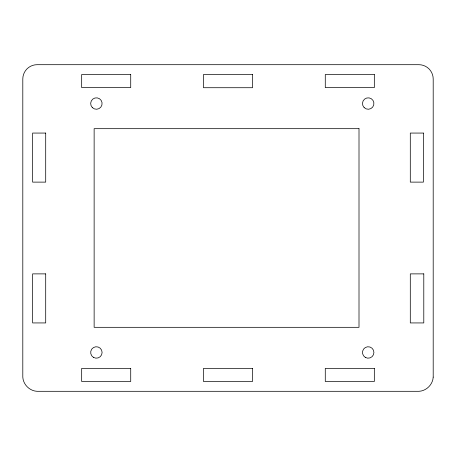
<?xml version="1.0" encoding="UTF-8"?>
<svg xmlns="http://www.w3.org/2000/svg" width="456" height="456" viewBox="0 0 456 456"><rect width="100%" height="100%" fill="white"/><g stroke="black" fill="none" stroke-linecap="round" stroke-linejoin="round"><path stroke-width="0.68" d="M433.2 377.129C432.812 384.522 426.417 390.912 419.024 391.305L36.976 391.305C29.583 390.912 23.188 384.522 22.8 377.129L22.8 79.002A14.307 14.307 0 0 1 37.107 64.695L418.893 64.695A14.307 14.307 0 0 1 433.2 79.002L433.2 377.129M130.718 74.516L81.67 74.516L81.67 87.598L130.718 87.598L130.718 74.516M252.527 74.516L203.473 74.516L203.473 87.717L252.527 87.717L252.527 74.516M374.33 74.516L325.282 74.516L325.282 87.598L374.33 87.598L374.33 74.516M359.003 128.677L94.135 128.677L94.135 327.322L359.003 327.322L359.003 128.677M45.703 133.066L32.621 133.066L32.621 182.121L45.703 182.121L45.703 133.066M423.379 133.066L410.297 133.066L410.297 182.121L423.379 182.121L423.379 133.066M45.703 273.879L32.621 273.879L32.621 322.933L45.703 322.933L45.703 273.879M423.789 273.879L410.297 273.879L410.297 322.933L423.789 322.933L423.789 273.879M130.718 368.402L81.67 368.402L81.67 381.484L130.718 381.484L130.718 368.402M252.527 368.402L203.473 368.402L203.473 381.484L252.527 381.484L252.527 368.402M374.33 368.402L325.282 368.402L325.282 381.484L374.33 381.484L374.33 368.402M365.336 357.418A5.723 5.723 0 0 0 373.92 352.465A5.723 5.723 0 0 0 365.336 347.506A5.723 5.723 0 0 0 365.336 357.418M364.15 107.582A5.723 5.723 0 0 0 373.726 105.017A5.723 5.723 0 0 0 366.721 98.011A5.723 5.723 0 0 0 364.15 107.582M93.526 357.418A5.723 5.723 0 0 0 102.104 352.465A5.723 5.723 0 0 0 93.526 347.506A5.723 5.723 0 0 0 93.526 357.418M92.34 107.582A5.723 5.723 0 0 0 101.91 105.017A5.723 5.723 0 0 0 94.905 98.011A5.723 5.723 0 0 0 92.34 107.582"/></g></svg>
